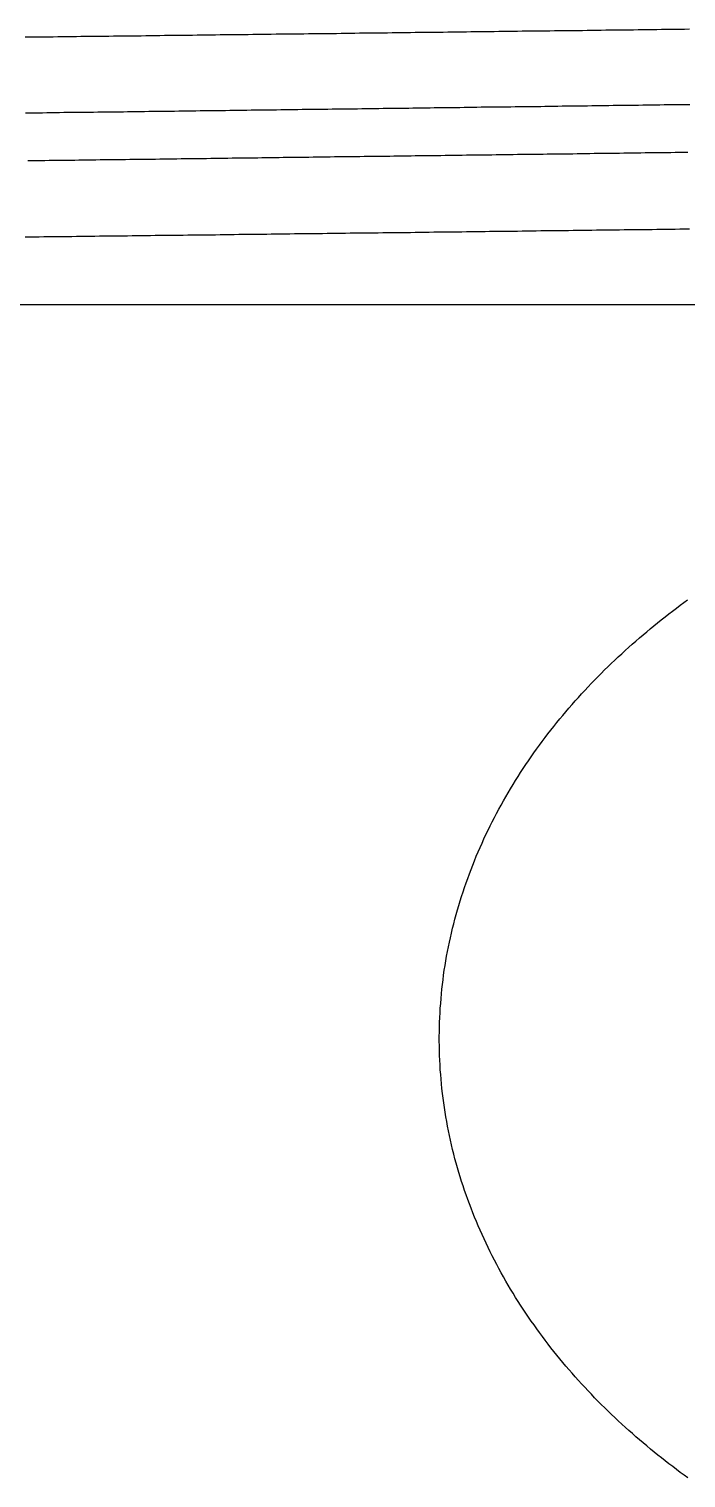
# Model space of a CAD drawing. Header units: millimetres. Extents: x 2213 to 82676, y 1050 to 28650.
# Drawn here: x 20314.63 to 20319.68, y 10327.91 to 10339.05 of the extents above; entities that cross this region are included whole.
import ezdxf

# ---------------------------------------------------------------- set-up
doc = ezdxf.new("R2010")
doc.units = ezdxf.units.MM
doc.header["$LTSCALE"] = 200
doc.linetypes.add('DASHED', pattern=[0.75, 0.5, -0.25])
doc.layers.add('A-FIX', color=5, linetype='Continuous')

# ---------------------------------------------------------------- blocks, each defined once
blk = doc.blocks.new('A$C657279D5')
at = {"linetype": 'Continuous'}
blk.add_line((-135.89901, 749.566372), (-94.101081, 749.566372), dxfattribs=at)
at = {"linetype": 'DASHED'}
for points in [[(-115.464307, 751.625292), (-115.500307, 751.625292), (-115.535307, 751.626292), (-115.571307, 751.626292), (-115.607307, 751.626292), (-115.642307, 751.627292), (-115.678307, 751.627292), (-115.714307, 751.628292), (-115.750307, 751.628292), (-115.785307, 751.629292), (-115.821307, 751.629292), (-115.857307, 751.629292), (-115.892307, 751.630292), (-115.928307, 751.630292), (-115.964307, 751.631292), (-115.999307, 751.631292), (-116.035307, 751.632292), (-116.071307, 751.632292), (-116.107307, 751.632292), (-116.142307, 751.633292), (-116.178307, 751.633292), (-116.214307, 751.634292), (-116.249307, 751.634292), (-116.285307, 751.635292), (-116.321307, 751.635292), (-116.356307, 751.635292), (-116.392307, 751.636292), (-116.428307, 751.636292), (-116.464307, 751.637292), (-116.499307, 751.637292), (-116.535307, 751.638292), (-116.571307, 751.638292), (-116.606307, 751.638292), (-116.642307, 751.639292), (-116.678307, 751.639292), (-116.714307, 751.640292), (-116.749307, 751.640292), (-116.785307, 751.641292), (-116.821307, 751.641292), (-116.856307, 751.641292), (-116.892307, 751.642292), (-116.928307, 751.642292), (-116.963307, 751.643292), (-116.999307, 751.643292), (-117.035307, 751.644292), (-117.071307, 751.644292), (-117.106307, 751.644292), (-117.142307, 751.645292), (-117.178307, 751.645292), (-117.213307, 751.646292), (-117.249307, 751.646292), (-117.285307, 751.647292), (-117.321307, 751.647292), (-117.356307, 751.647292), (-117.392307, 751.648292), (-117.428307, 751.648292), (-117.463307, 751.649292), (-117.499307, 751.649292), (-117.535307, 751.650292), (-117.570307, 751.650292), (-117.606307, 751.650292), (-117.642307, 751.651292), (-117.678307, 751.651292), (-117.713307, 751.652292), (-117.749307, 751.652292), (-117.785307, 751.653292), (-117.820307, 751.653292), (-117.856307, 751.653292), (-117.892307, 751.654292), (-117.927307, 751.654292), (-117.963307, 751.655292), (-117.999307, 751.655292), (-118.035307, 751.656292), (-118.070307, 751.656292), (-118.106307, 751.656292), (-118.142307, 751.657292), (-118.177307, 751.657292), (-118.213307, 751.658292), (-118.249307, 751.658292), (-118.285307, 751.659292), (-118.320307, 751.659292), (-118.356307, 751.659292), (-118.392307, 751.660292), (-118.427307, 751.660292), (-118.463307, 751.661292), (-118.499307, 751.661292), (-118.534307, 751.662292), (-118.570307, 751.662292), (-118.606307, 751.662292), (-118.642307, 751.663292), (-118.677307, 751.663292), (-118.713307, 751.664292), (-118.749307, 751.664292), (-118.784307, 751.665292), (-118.820307, 751.665292), (-118.856307, 751.665292), (-118.891307, 751.666292), (-118.927307, 751.666292), (-118.963307, 751.667292), (-118.999307, 751.667292), (-119.034307, 751.668292), (-119.070307, 751.668292), (-119.106307, 751.669292), (-119.141307, 751.669292), (-119.177307, 751.669292), (-119.213307, 751.670292), (-119.249307, 751.670292), (-119.284307, 751.671292), (-119.320307, 751.671292), (-119.356307, 751.672292), (-119.391307, 751.672292), (-119.427307, 751.672292), (-119.463307, 751.673292), (-119.498307, 751.673292), (-119.534307, 751.674292), (-119.570307, 751.674292), (-119.606307, 751.675292), (-119.641307, 751.675292), (-119.677307, 751.676292), (-119.713307, 751.676292), (-119.748307, 751.676292), (-119.784307, 751.677292), (-119.820307, 751.677292), (-119.856307, 751.678292), (-119.891307, 751.678292), (-119.927307, 751.679292), (-119.963307, 751.679292), (-119.998307, 751.679292), (-120.034307, 751.680292), (-120.070307, 751.680292), (-120.105307, 751.681292), (-120.141307, 751.681292), (-120.177307, 751.682292), (-120.213307, 751.682292), (-120.248307, 751.683292), (-120.284307, 751.683292), (-120.320307, 751.683292), (-120.355307, 751.684292), (-120.391307, 751.684292), (-120.427307, 751.685292), (-120.462307, 751.685292), (-120.498307, 751.686292), (-120.534307, 751.686292), (-120.570307, 751.687292)], [(-120.573307, 751.104292), (-120.540307, 751.104292), (-120.508307, 751.104292), (-120.475307, 751.103292), (-120.442307, 751.103292), (-120.409307, 751.102292), (-120.377307, 751.102292), (-120.344307, 751.101292), (-120.311307, 751.101292), (-120.278307, 751.101292), (-120.246307, 751.100292), (-120.213307, 751.100292), (-120.180307, 751.099292), (-120.147307, 751.099292), (-120.115307, 751.098292), (-120.082307, 751.098292), (-120.049307, 751.098292), (-120.016307, 751.097292), (-119.984307, 751.097292), (-119.951307, 751.096292), (-119.918307, 751.096292), (-119.885307, 751.095292), (-119.853307, 751.095292), (-119.820307, 751.095292), (-119.787307, 751.094292), (-119.755307, 751.094292), (-119.722307, 751.093292), (-119.689307, 751.093292), (-119.656307, 751.092292), (-119.624307, 751.092292), (-119.591307, 751.092292), (-119.558307, 751.091292), (-119.525307, 751.091292), (-119.493307, 751.090292), (-119.460307, 751.090292), (-119.427307, 751.089292), (-119.394307, 751.089292), (-119.362307, 751.089292), (-119.329307, 751.088292), (-119.296307, 751.088292), (-119.263307, 751.087292), (-119.231307, 751.087292), (-119.198307, 751.086292), (-119.165307, 751.086292), (-119.132307, 751.086292), (-119.100307, 751.085292), (-119.067307, 751.085292), (-119.034307, 751.084292), (-119.002307, 751.084292), (-118.969307, 751.084292), (-118.936307, 751.083292), (-118.903307, 751.083292), (-118.871307, 751.082292), (-118.838307, 751.082292), (-118.805307, 751.081292), (-118.772307, 751.081292), (-118.740307, 751.081292), (-118.707307, 751.080292), (-118.674307, 751.080292), (-118.641307, 751.079292), (-118.609307, 751.079292), (-118.576307, 751.078292), (-118.543307, 751.078292), (-118.510307, 751.078292), (-118.478307, 751.077292), (-118.445307, 751.077292), (-118.412307, 751.076292), (-118.379307, 751.076292), (-118.347307, 751.075292), (-118.314307, 751.075292), (-118.281307, 751.075292), (-118.248307, 751.074292), (-118.216307, 751.074292), (-118.183307, 751.073292), (-118.150307, 751.073292), (-118.118307, 751.073292), (-118.085307, 751.072292), (-118.052307, 751.072292), (-118.019307, 751.071292), (-117.987307, 751.071292), (-117.954307, 751.070292), (-117.921307, 751.070292), (-117.888307, 751.070292), (-117.856307, 751.069292), (-117.823307, 751.069292), (-117.790307, 751.068292), (-117.757307, 751.068292), (-117.725307, 751.068292), (-117.692307, 751.067292), (-117.659307, 751.067292), (-117.626307, 751.066292), (-117.594307, 751.066292), (-117.561307, 751.065292), (-117.528307, 751.065292), (-117.495307, 751.065292), (-117.463307, 751.064292), (-117.430307, 751.064292), (-117.397307, 751.063292), (-117.364307, 751.063292), (-117.332307, 751.062292), (-117.299307, 751.062292), (-117.266307, 751.062292), (-117.234307, 751.061292), (-117.201307, 751.061292), (-117.168307, 751.060292), (-117.135307, 751.060292), (-117.103307, 751.060292), (-117.070307, 751.059292), (-117.037307, 751.059292), (-117.004307, 751.058292), (-116.972307, 751.058292), (-116.939307, 751.057292), (-116.906307, 751.057292), (-116.873307, 751.057292), (-116.841307, 751.056292), (-116.808307, 751.056292), (-116.775307, 751.055292), (-116.742307, 751.055292), (-116.710307, 751.055292), (-116.677307, 751.054292), (-116.644307, 751.054292), (-116.611307, 751.053292), (-116.579307, 751.053292), (-116.546307, 751.052292), (-116.513307, 751.052292), (-116.480307, 751.052292), (-116.448307, 751.051292), (-116.415307, 751.051292), (-116.382307, 751.050292), (-116.350307, 751.050292), (-116.317307, 751.050292), (-116.284307, 751.049292), (-116.251307, 751.049292), (-116.219307, 751.048292), (-116.186307, 751.048292), (-116.153307, 751.048292), (-116.120307, 751.047292), (-116.088307, 751.047292), (-116.055307, 751.046292), (-116.022307, 751.046292), (-115.989307, 751.045292), (-115.957307, 751.045292), (-115.924307, 751.045292), (-115.891307, 751.044292), (-115.858307, 751.044292), (-115.826307, 751.043292), (-115.793307, 751.043292), (-115.760307, 751.043292), (-115.727307, 751.042292), (-115.695307, 751.042292), (-115.662307, 751.041292), (-115.629307, 751.041292), (-115.597307, 751.040292), (-115.564307, 751.040292), (-115.531307, 751.040292), (-115.498307, 751.039292), (-115.466307, 751.039292)], [(-120.558307, 750.737292), (-120.525307, 750.737292), (-120.493307, 750.736292), (-120.460307, 750.736292), (-120.427307, 750.735292), (-120.394307, 750.735292), (-120.362307, 750.734292), (-120.329307, 750.734292), (-120.296307, 750.734292), (-120.263307, 750.733292), (-120.231307, 750.733292), (-120.198307, 750.732292), (-120.165307, 750.732292), (-120.133307, 750.731292), (-120.100307, 750.731292), (-120.067307, 750.731292), (-120.034307, 750.730292), (-120.002307, 750.730292), (-119.969307, 750.729292), (-119.936307, 750.729292), (-119.903307, 750.728292), (-119.871307, 750.728292), (-119.838307, 750.728292), (-119.805307, 750.727292), (-119.772307, 750.727292), (-119.740307, 750.726292), (-119.707307, 750.726292), (-119.674307, 750.725292), (-119.641307, 750.725292), (-119.609307, 750.725292), (-119.576307, 750.724292), (-119.543307, 750.724292), (-119.510307, 750.723292), (-119.478307, 750.723292), (-119.445307, 750.722292), (-119.412307, 750.722292), (-119.379307, 750.722292), (-119.347307, 750.721292), (-119.314307, 750.721292), (-119.281307, 750.720292), (-119.249307, 750.720292), (-119.216307, 750.719292), (-119.183307, 750.719292), (-119.150307, 750.719292), (-119.118307, 750.718292), (-119.085307, 750.718292), (-119.052307, 750.717292), (-119.019307, 750.717292), (-118.987307, 750.716292), (-118.954307, 750.716292), (-118.921307, 750.716292), (-118.888307, 750.715292), (-118.856307, 750.715292), (-118.823307, 750.714292), (-118.790307, 750.714292), (-118.757307, 750.714292), (-118.725307, 750.713292), (-118.692307, 750.713292), (-118.659307, 750.712292), (-118.626307, 750.712292), (-118.594307, 750.711292), (-118.561307, 750.711292), (-118.528307, 750.711292), (-118.495307, 750.710292), (-118.463307, 750.710292), (-118.430307, 750.709292), (-118.397307, 750.709292), (-118.365307, 750.708292), (-118.332307, 750.708292), (-118.299307, 750.708292), (-118.266307, 750.707292), (-118.234307, 750.707292), (-118.201307, 750.706292), (-118.168307, 750.706292), (-118.135307, 750.706292), (-118.103307, 750.705292), (-118.070307, 750.705292), (-118.037307, 750.704292), (-118.004307, 750.704292), (-117.972307, 750.703292), (-117.939307, 750.703292), (-117.906307, 750.703292), (-117.873307, 750.702292), (-117.841307, 750.702292), (-117.808307, 750.701292), (-117.775307, 750.701292), (-117.742307, 750.700292), (-117.710307, 750.700292), (-117.677307, 750.700292), (-117.644307, 750.699292), (-117.611307, 750.699292), (-117.579307, 750.698292), (-117.546307, 750.698292), (-117.513307, 750.698292), (-117.481307, 750.697292), (-117.448307, 750.697292), (-117.415307, 750.696292), (-117.382307, 750.696292), (-117.350307, 750.695292), (-117.317307, 750.695292), (-117.284307, 750.695292), (-117.251307, 750.694292), (-117.219307, 750.694292), (-117.186307, 750.693292), (-117.153307, 750.693292), (-117.120307, 750.693292), (-117.088307, 750.692292), (-117.055307, 750.692292), (-117.022307, 750.691292), (-116.989307, 750.691292), (-116.957307, 750.690292), (-116.924307, 750.690292), (-116.891307, 750.690292), (-116.858307, 750.689292), (-116.826307, 750.689292), (-116.793307, 750.688292), (-116.760307, 750.688292), (-116.728307, 750.688292), (-116.695307, 750.687292), (-116.662307, 750.687292), (-116.629307, 750.686292), (-116.597307, 750.686292), (-116.564307, 750.685292), (-116.531307, 750.685292), (-116.498307, 750.685292), (-116.466307, 750.684292), (-116.433307, 750.684292), (-116.400307, 750.683292), (-116.367307, 750.683292), (-116.335307, 750.683292), (-116.302307, 750.682292), (-116.269307, 750.682292), (-116.236307, 750.681292), (-116.204307, 750.681292), (-116.171307, 750.680292), (-116.138307, 750.680292), (-116.105307, 750.680292), (-116.073307, 750.679292), (-116.040307, 750.679292), (-116.007307, 750.678292), (-115.974307, 750.678292), (-115.942307, 750.678292), (-115.909307, 750.677292), (-115.876307, 750.677292), (-115.844307, 750.676292), (-115.811307, 750.676292), (-115.778307, 750.675292), (-115.745307, 750.675292), (-115.713307, 750.675292), (-115.680307, 750.674292), (-115.647307, 750.674292), (-115.614307, 750.673292), (-115.582307, 750.673292), (-115.549307, 750.673292), (-115.516307, 750.672292), (-115.483307, 750.672292)], [(-120.570307, 750.147292), (-120.534307, 750.146292), (-120.498307, 750.146292), (-120.462307, 750.145292), (-120.427307, 750.145292), (-120.391307, 750.144292), (-120.355307, 750.144292), (-120.320307, 750.144292), (-120.284307, 750.143292), (-120.248307, 750.143292), (-120.213307, 750.142292), (-120.177307, 750.142292), (-120.141307, 750.141292), (-120.105307, 750.141292), (-120.070307, 750.141292), (-120.034307, 750.140292), (-119.998307, 750.140292), (-119.963307, 750.139292), (-119.927307, 750.139292), (-119.891307, 750.138292), (-119.856307, 750.138292), (-119.820307, 750.137292), (-119.784307, 750.137292), (-119.748307, 750.137292), (-119.713307, 750.136292), (-119.677307, 750.136292), (-119.641307, 750.135292), (-119.606307, 750.135292), (-119.570307, 750.134292), (-119.534307, 750.134292), (-119.498307, 750.133292), (-119.463307, 750.133292), (-119.427307, 750.133292), (-119.391307, 750.132292), (-119.356307, 750.132292), (-119.320307, 750.131292), (-119.284307, 750.131292), (-119.249307, 750.130292), (-119.213307, 750.130292), (-119.177307, 750.130292), (-119.141307, 750.129292), (-119.106307, 750.129292), (-119.070307, 750.128292), (-119.034307, 750.128292), (-118.999307, 750.127292), (-118.963307, 750.127292), (-118.927307, 750.127292), (-118.891307, 750.126292), (-118.856307, 750.126292), (-118.820307, 750.125292), (-118.784307, 750.125292), (-118.749307, 750.124292), (-118.713307, 750.124292), (-118.677307, 750.123292), (-118.642307, 750.123292), (-118.606307, 750.123292), (-118.570307, 750.122292), (-118.534307, 750.122292), (-118.499307, 750.121292), (-118.463307, 750.121292), (-118.427307, 750.120292), (-118.392307, 750.120292), (-118.356307, 750.120292), (-118.320307, 750.119292), (-118.285307, 750.119292), (-118.249307, 750.118292), (-118.213307, 750.118292), (-118.177307, 750.117292), (-118.142307, 750.117292), (-118.106307, 750.117292), (-118.070307, 750.116292), (-118.035307, 750.116292), (-117.999307, 750.115292), (-117.963307, 750.115292), (-117.927307, 750.114292), (-117.892307, 750.114292), (-117.856307, 750.114292), (-117.820307, 750.113292), (-117.785307, 750.113292), (-117.749307, 750.112292), (-117.713307, 750.112292), (-117.678307, 750.111292), (-117.642307, 750.111292), (-117.606307, 750.111292), (-117.570307, 750.110292), (-117.535307, 750.110292), (-117.499307, 750.109292), (-117.463307, 750.109292), (-117.428307, 750.108292), (-117.392307, 750.108292), (-117.356307, 750.108292), (-117.321307, 750.107292), (-117.285307, 750.107292), (-117.249307, 750.106292), (-117.213307, 750.106292), (-117.178307, 750.105292), (-117.142307, 750.105292), (-117.106307, 750.105292), (-117.071307, 750.104292), (-117.035307, 750.104292), (-116.999307, 750.103292), (-116.963307, 750.103292), (-116.928307, 750.102292), (-116.892307, 750.102292), (-116.856307, 750.102292), (-116.821307, 750.101292), (-116.785307, 750.101292), (-116.749307, 750.100292), (-116.714307, 750.100292), (-116.678307, 750.099292), (-116.642307, 750.099292), (-116.606307, 750.099292), (-116.571307, 750.098292), (-116.535307, 750.098292), (-116.499307, 750.097292), (-116.464307, 750.097292), (-116.428307, 750.096292), (-116.392307, 750.096292), (-116.356307, 750.096292), (-116.321307, 750.095292), (-116.285307, 750.095292), (-116.249307, 750.094292), (-116.214307, 750.094292), (-116.178307, 750.093292), (-116.142307, 750.093292), (-116.107307, 750.093292), (-116.071307, 750.092292), (-116.035307, 750.092292), (-115.999307, 750.091292), (-115.964307, 750.091292), (-115.928307, 750.090292), (-115.892307, 750.090292), (-115.857307, 750.090292), (-115.821307, 750.089292), (-115.785307, 750.089292), (-115.750307, 750.088292), (-115.714307, 750.088292), (-115.678307, 750.087292), (-115.642307, 750.087292), (-115.607307, 750.087292), (-115.571307, 750.086292), (-115.535307, 750.086292), (-115.500307, 750.085292), (-115.464307, 750.085292)], [(-120.559307, 740.543292), (-120.529307, 740.564292), (-120.500307, 740.586292), (-120.471307, 740.607292), (-120.442307, 740.630292), (-120.413307, 740.652292), (-120.384307, 740.674292), (-120.356307, 740.697292), (-120.327307, 740.719292), (-120.299307, 740.742292), (-120.271307, 740.765292), (-120.243307, 740.789292), (-120.215307, 740.812292), (-120.187307, 740.836292), (-120.159307, 740.860292), (-120.132307, 740.884292), (-120.105307, 740.908292), (-120.078307, 740.932292), (-120.051307, 740.957292), (-120.024307, 740.982292), (-119.998307, 741.007292), (-119.971307, 741.032292), (-119.945307, 741.057292), (-119.919307, 741.083292), (-119.893307, 741.108292), (-119.867307, 741.134292), (-119.842307, 741.160292), (-119.817307, 741.187292), (-119.792307, 741.213292), (-119.767307, 741.240292), (-119.742307, 741.266292), (-119.717307, 741.293292), (-119.693307, 741.321292), (-119.669307, 741.348292), (-119.645307, 741.375292), (-119.621307, 741.403292), (-119.598307, 741.431292), (-119.575307, 741.459292), (-119.552307, 741.487292), (-119.529307, 741.516292), (-119.506307, 741.544292), (-119.484307, 741.573292), (-119.462307, 741.602292), (-119.440307, 741.631292), (-119.418307, 741.661292), (-119.397307, 741.690292), (-119.376307, 741.720292), (-119.355307, 741.750292), (-119.334307, 741.780292), (-119.314307, 741.810292), (-119.293307, 741.840292), (-119.273307, 741.871292), (-119.254307, 741.901292), (-119.234307, 741.932292), (-119.215307, 741.963292), (-119.196307, 741.994292), (-119.178307, 742.026292), (-119.159307, 742.057292), (-119.141307, 742.089292), (-119.124307, 742.121292), (-119.106307, 742.153292), (-119.089307, 742.185292), (-119.072307, 742.218292), (-119.055307, 742.250292), (-119.039307, 742.283292), (-119.023307, 742.315292), (-119.007307, 742.348292), (-118.992307, 742.381292), (-118.977307, 742.415292), (-118.962307, 742.448292), (-118.947307, 742.481292), (-118.933307, 742.515292), (-118.919307, 742.549292), (-118.905307, 742.583292), (-118.892307, 742.617292), (-118.879307, 742.651292), (-118.867307, 742.685292), (-118.854307, 742.720292), (-118.842307, 742.754292), (-118.831307, 742.789292), (-118.819307, 742.823292), (-118.809307, 742.858292), (-118.798307, 742.893292), (-118.788307, 742.928292), (-118.778307, 742.963292), (-118.768307, 742.998292), (-118.759307, 743.034292), (-118.750307, 743.069292), (-118.742307, 743.105292), (-118.734307, 743.140292), (-118.726307, 743.176292), (-118.718307, 743.212292), (-118.711307, 743.248292), (-118.705307, 743.284292), (-118.698307, 743.319292), (-118.692307, 743.356292), (-118.687307, 743.392292), (-118.682307, 743.428292), (-118.677307, 743.464292), (-118.672307, 743.500292), (-118.668307, 743.537292), (-118.664307, 743.573292), (-118.661307, 743.609292), (-118.658307, 743.646292), (-118.655307, 743.682292), (-118.653307, 743.719292), (-118.651307, 743.755292), (-118.650307, 743.792292), (-118.648307, 743.828292), (-118.648307, 743.865292), (-118.647307, 743.901292), (-118.647307, 743.938292), (-118.648307, 743.974292), (-118.648307, 744.011292), (-118.649307, 744.047292), (-118.651307, 744.084292), (-118.653307, 744.120292), (-118.655307, 744.157292), (-118.658307, 744.193292), (-118.661307, 744.230292), (-118.664307, 744.266292), (-118.668307, 744.302292), (-118.672307, 744.339292), (-118.676307, 744.375292), (-118.681307, 744.411292), (-118.686307, 744.447292), (-118.692307, 744.483292), (-118.698307, 744.519292), (-118.704307, 744.555292), (-118.711307, 744.591292), (-118.718307, 744.627292), (-118.726307, 744.663292), (-118.733307, 744.698292), (-118.742307, 744.734292), (-118.750307, 744.770292), (-118.759307, 744.805292), (-118.768307, 744.840292), (-118.778307, 744.876292), (-118.788307, 744.911292), (-118.798307, 744.946292), (-118.808307, 744.981292), (-118.819307, 745.016292), (-118.831307, 745.050292), (-118.842307, 745.085292), (-118.854307, 745.120292), (-118.866307, 745.154292), (-118.879307, 745.188292), (-118.892307, 745.222292), (-118.905307, 745.256292), (-118.919307, 745.290292), (-118.932307, 745.324292), (-118.947307, 745.358292), (-118.961307, 745.391292), (-118.976307, 745.425292), (-118.991307, 745.458292), (-119.006307, 745.491292), (-119.022307, 745.524292), (-119.038307, 745.557292), (-119.055307, 745.589292), (-119.071307, 745.622292), (-119.088307, 745.654292), (-119.105307, 745.686292), (-119.123307, 745.718292), (-119.141307, 745.750292), (-119.159307, 745.782292), (-119.177307, 745.813292), (-119.196307, 745.844292), (-119.215307, 745.876292), (-119.234307, 745.907292), (-119.253307, 745.938292), (-119.273307, 745.968292), (-119.293307, 745.999292), (-119.313307, 746.029292), (-119.333307, 746.059292), (-119.354307, 746.089292), (-119.375307, 746.119292), (-119.396307, 746.149292), (-119.418307, 746.179292), (-119.439307, 746.208292), (-119.461307, 746.237292), (-119.483307, 746.266292), (-119.506307, 746.295292), (-119.528307, 746.323292), (-119.551307, 746.352292), (-119.574307, 746.380292), (-119.597307, 746.408292), (-119.621307, 746.436292), (-119.644307, 746.464292), (-119.668307, 746.491292), (-119.692307, 746.519292), (-119.717307, 746.546292), (-119.741307, 746.573292), (-119.766307, 746.600292), (-119.791307, 746.626292), (-119.816307, 746.653292), (-119.841307, 746.679292), (-119.867307, 746.705292), (-119.892307, 746.731292), (-119.918307, 746.757292), (-119.944307, 746.782292), (-119.970307, 746.807292), (-119.997307, 746.833292), (-120.023307, 746.857292), (-120.050307, 746.882292), (-120.077307, 746.907292), (-120.104307, 746.931292), (-120.131307, 746.955292), (-120.158307, 746.979292), (-120.186307, 747.003292), (-120.214307, 747.027292), (-120.242307, 747.051292), (-120.270307, 747.074292), (-120.298307, 747.097292), (-120.326307, 747.120292), (-120.354307, 747.143292), (-120.383307, 747.165292), (-120.412307, 747.188292), (-120.441307, 747.210292), (-120.470307, 747.232292), (-120.499307, 747.254292), (-120.528307, 747.275292), (-120.557307, 747.297292)]]:
    blk.add_lwpolyline(points, dxfattribs=at)

msp = doc.modelspace()

# ---------------------------------------------------------------- block references
at = {"layer": 'A-FIX', "xscale": -1}
msp.add_blockref('A$C657279D5', (20199.133, 9587.363), dxfattribs=at)

doc.saveas('drawing.dxf')
